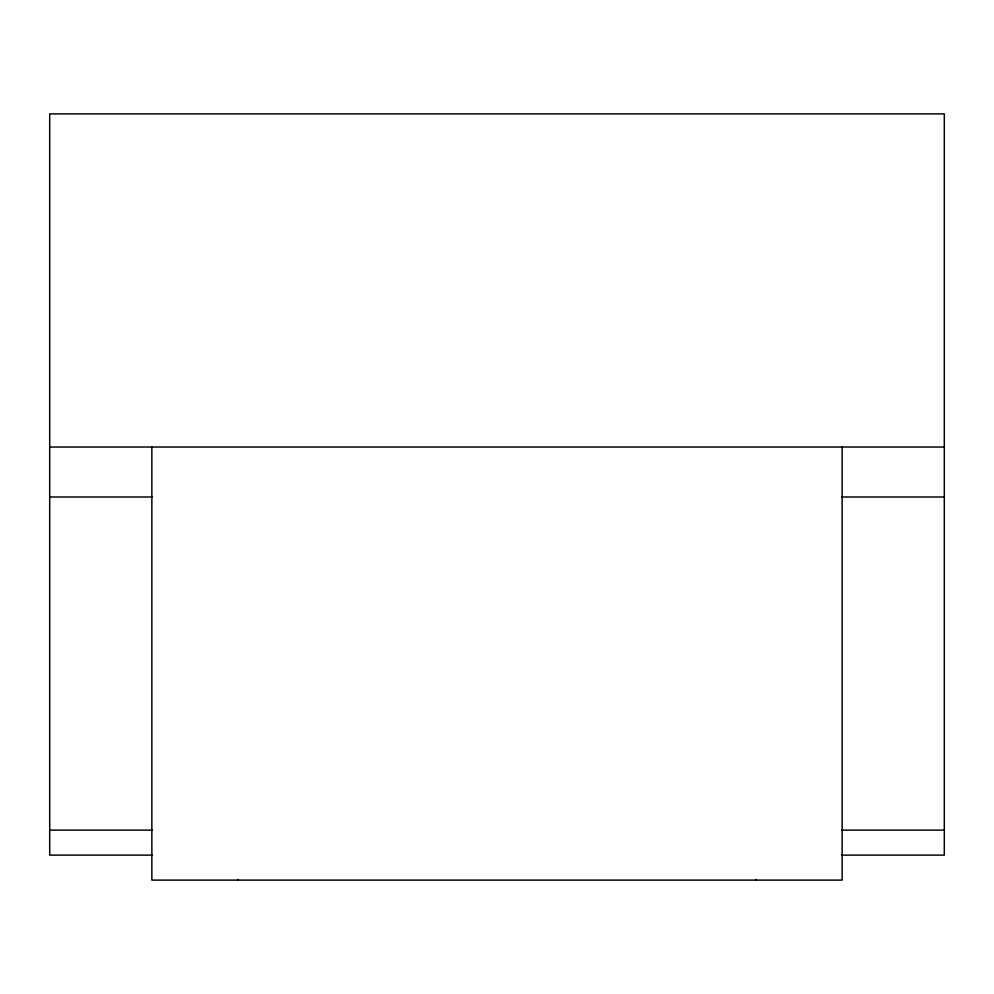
<?xml version="1.0" encoding="UTF-8"?>
<svg xmlns="http://www.w3.org/2000/svg" width="994" height="994" viewBox="0 0 994 994"><rect width="100%" height="100%" fill="white"/><g stroke="black" fill="none" stroke-linecap="round" stroke-linejoin="round"><path stroke-width="1.49" d="M49.7 447.027L944.3 447.027M49.7 497L152.206 497M841.794 497L944.3 497M49.7 830.127L152.206 830.127M841.794 830.127L944.3 830.127M152.206 855.113L49.7 855.113L49.7 113.888L944.3 113.888L944.3 855.113L841.794 855.113M842.142 447.027L842.142 880.112L151.858 880.112L151.858 447.027M755.85 879.441L755.85 880.112M238.15 879.441L238.15 880.112"/></g></svg>
